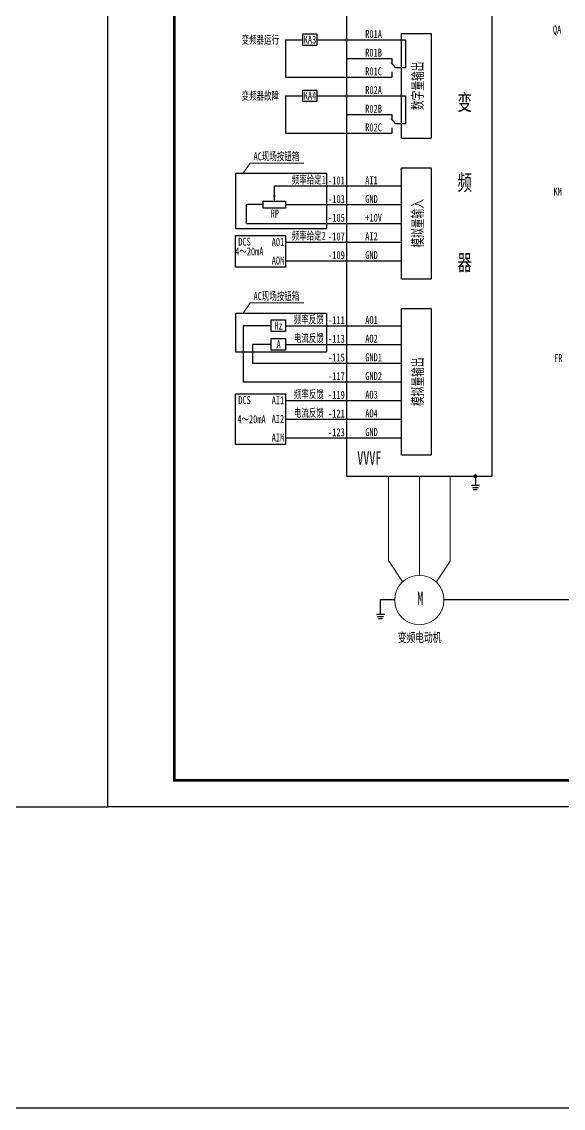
# Model space of a CAD drawing. Header units: millimetres. Extents: x 257344 to 1270023, y 272924 to 540726.
# Drawn here: x 773584 to 793894, y 272924 to 313635 of the extents above; entities that cross this region are included whole.
import ezdxf
from ezdxf.enums import TextEntityAlignment as Align

# ---------------------------------------------------------------- set-up
doc = ezdxf.new("R2010")
doc.units = ezdxf.units.MM
doc.linetypes.add('常规', pattern=[20, 10, 0, 10])
doc.layers.add('_0', color=7, linetype='Continuous', lineweight=25)
doc.layers.add('SW', color=8, linetype='Continuous', lineweight=20)
for name, color, linetype in [('BORDER', 7, 'Continuous'), ('MX', 3, 'Continuous'), ('TEXT', 4, 'Continuous'), ('动力平面导线层', 3, '常规'), ('动力平面设备层', 1, 'Continuous'), ('图框', 7, 'Continuous'), ('照明平面导线层', 3, 'Continuous'), ('照明平面设备层', 1, 'Continuous')]:
    doc.layers.add(name, color=color, linetype=linetype)
doc.styles.add('标准', font='', dxfattribs={"width": 0.667})
doc.styles.get('标准').set_extended_font_data('NSimSun')

msp = doc.modelspace()

# ---------------------------------------------------------------- hatches: boundary and pattern name
msp.add_hatch(color=256).paths.add_polyline_path([(783100.43975, 307130.75592), (783059.55128, 306907.39356), (783018.66281, 307130.75592)])

# ---------------------------------------------------------------- linework, layer by layer
msp.add_line((782010.6713, 306080.94167), (782010.6713, 306780.94167))
at = {"color": 3}
msp.add_line((766808.79781, 284214.48919), (776808.79781, 284214.48919), dxfattribs=at)
msp.add_lwpolyline([(267543.57835, 342923.7246), (1270023.47933, 342923.7246), (1270023.47933, 272923.7246), (267543.57835, 272923.7246)], close=True, dxfattribs=at)
msp.add_lwpolyline([(782644.6697, 306653.68458), (782644.6697, 306908.19876), (783474.43286, 306908.19876), (783474.43286, 306653.68458)], close=True)
at = {"color": 7, "linetype": 'ByBlock', "lineweight": 20, "const_width": 75}
msp.add_lwpolyline([(790596.967, 296638.90621, 1), (790596.967, 296563.90621, 1)], format="xyb", close=True, dxfattribs=at)
at = {"layer": '_0', "color": 0, "linetype": 'ByBlock'}
for p, q in [((787831.78496, 313194.85605), (788941.78496, 313194.85605)), ((787831.78496, 309274.50792), (787831.78496, 313194.85605)), ((788941.78496, 313194.85605), (788941.78496, 309274.50792)), ((783474.43286, 312961.13478), (784122.18626, 312961.13478)), ((784653.8788, 312961.13478), (785072.45253, 312961.13478)), ((784653.8788, 312961.13478), (785779.05212, 312961.13478)), ((785779.05212, 312961.13478), (787204.05806, 312961.13478)), ((785779.05212, 312261.13478), (787204.05806, 312261.13478)), ((783474.43286, 311557.01652), (785778.99551, 311557.01652)), ((785779.05212, 311561.13478), (787204.05806, 311561.13478)), ((783474.43286, 310861.13478), (784122.18626, 310861.13478)), ((784653.8788, 310861.13478), (785779.05212, 310861.13478)), ((784653.8788, 310861.13478), (785072.45253, 310861.13478)), ((785779.05212, 310861.13478), (787204.05806, 310861.13478)), ((785779.05212, 310161.13478), (787204.05806, 310161.13478)), ((783474.43286, 309457.01652), (785778.99551, 309457.01652)), ((785779.05212, 309461.13478), (787204.05806, 309461.13478)), ((787831.78496, 309274.50792), (788941.78496, 309274.50792)), ((787831.78496, 308161.7568), (788941.78496, 308161.7568)), ((787831.78496, 304000.12654), (787831.78496, 308161.7568)), ((788941.78496, 308161.7568), (788941.78496, 304000.12654)), ((783059.55128, 307480.94167), (787831.78496, 307480.94167)), ((783474.43286, 306780.94167), (787831.78496, 306780.94167)), ((782010.6713, 306080.94167), (787831.78496, 306080.94167)), ((783474.43286, 305380.94167), (787831.78496, 305380.94167)), ((783474.43286, 304680.94167), (787831.78496, 304680.94167)), ((787831.78496, 304000.12654), (788941.78496, 304000.12654)), ((787831.78496, 302887.37542), (788941.78496, 302887.37542)), ((787831.78496, 297404.27871), (787831.78496, 302887.37542)), ((788941.78496, 302887.37542), (788941.78496, 297404.27871)), ((783474.43286, 302245.82706), (787831.78496, 302245.82706)), ((783474.43286, 301545.82706), (787831.78496, 301545.82706)), ((782241.71861, 300845.82706), (787831.78496, 300845.82706)), ((781891.20775, 300145.82706), (787831.78496, 300145.82706)), ((783474.43286, 299445.82706), (787831.78496, 299445.82706)), ((783474.43286, 298745.82706), (787831.78496, 298745.82706)), ((783474.43286, 298045.82706), (787831.78496, 298045.82706)), ((787831.78496, 297404.27871), (788941.78496, 297404.27871)), ((790596.967, 296601.42263), (790596.967, 296272.37228)), ((787040.90959, 291992.4828), (787573.20363, 291992.4828))]:
    msp.add_line(p, q, dxfattribs=at)
at = {"layer": '_0', "color": 6, "linetype": 'ByBlock', "ltscale": 1500}
for p, q in [((781595.93215, 307956.10798), (781595.93215, 305881.44898)), ((781595.93215, 307956.10798), (785014.59564, 307956.10798)), ((785014.59564, 307956.10798), (785014.59564, 305881.44898)), ((781595.93215, 305881.44898), (785014.59564, 305881.44898)), ((781595.93215, 302720.99337), (781595.93215, 301267.01075)), ((781595.93215, 302720.99337), (785014.59564, 302720.99337)), ((785014.59564, 302720.99337), (785014.59564, 301267.01075)), ((781595.93215, 301267.01075), (785014.59564, 301267.01075)), ((789419.27015, 291992.4828), (794625.26356, 291992.4828))]:
    msp.add_line(p, q, dxfattribs=at)
at = {"layer": '_0', "color": 4, "linetype": 'ByBlock', "ltscale": 10}
for p, q in [((781595.93215, 304434.99997), (781595.93215, 305626.88337)), ((781595.93215, 305626.88337), (783474.43286, 305626.88337)), ((783474.43286, 305626.88337), (783474.43286, 304434.99997)), ((783474.43286, 304434.99997), (781595.93215, 304434.99997)), ((781595.93215, 299691.76876), (783474.43286, 299691.76876)), ((781595.93215, 297799.88537), (781595.93215, 299691.76876)), ((783474.43286, 299691.76876), (783474.43286, 297799.88537)), ((783474.43286, 297799.88537), (781595.93215, 297799.88537))]:
    msp.add_line(p, q, dxfattribs=at)
at = {"layer": '_0', "linetype": 'ByBlock'}
msp.add_line((787040.90959, 291440.0989), (787040.90959, 291992.4828), dxfattribs=at)
at = {"layer": 'BORDER'}
for p, q in [((783059.55128, 306908.19876), (783059.55128, 307480.94167)), ((782644.6697, 306780.94167), (782010.6713, 306780.94167))]:
    msp.add_line(p, q, dxfattribs=at)
at = {"layer": 'BORDER', "linetype": 'ByBlock'}
for p, q in [((782942.74032, 302245.82706), (781891.20775, 302245.82706)), ((781891.20775, 302245.82706), (781891.20775, 300145.82706)), ((782241.71861, 301545.82706), (782241.71861, 300845.82706)), ((782942.74032, 301545.82706), (782241.71861, 301545.82706))]:
    msp.add_line(p, q, dxfattribs=at)
for points in [[(784122.18626, 313176.61154), (784653.8788, 313176.61154), (784653.8788, 312745.65803), (784122.18626, 312745.65803)], [(784122.18626, 311076.61154), (784653.8788, 311076.61154), (784653.8788, 310645.65803), (784122.18626, 310645.65803)], [(782942.74032, 302461.30382), (783474.43286, 302461.30382), (783474.43286, 302030.35031), (782942.74032, 302030.35031)], [(782942.74032, 301761.30382), (783474.43286, 301761.30382), (783474.43286, 301330.35031), (782942.74032, 301330.35031)]]:
    msp.add_lwpolyline(points, close=True, dxfattribs=at)
at = {"layer": 'MX', "color": 7, "linetype": 'ByBlock', "lineweight": 20}
for p, q in [((787340.5165, 296610.27771), (787340.5165, 293445.15563)), ((788495.3821, 296601.42263), (788495.3821, 292890.39485)), ((789650.2477, 296601.42263), (789650.2477, 293427.28994)), ((787340.5165, 293445.15563), (787872.66466, 292638.39721)), ((789650.2477, 293427.28994), (789129.88397, 292638.39721))]:
    msp.add_line(p, q, dxfattribs=at)
msp.add_circle((788495.74303, 291966.50244), 923.89248, dxfattribs=at)
at = {"layer": 'TEXT', "color": 7, "linetype": 'ByBlock', "ltscale": 100}
msp.add_line((785779.05212, 296601.42263), (785779.05212, 318571.18895), dxfattribs=at)
at = {"layer": '动力平面导线层', "color": 0, "linetype": 'ByBlock'}
for p, q in [((783474.43286, 312961.13478), (783474.43286, 311557.01652)), ((783474.43286, 310861.13478), (783474.43286, 309457.01652))]:
    msp.add_line(p, q, dxfattribs=at)
at = {"layer": '动力平面设备层', "color": 0, "linetype": 'ByBlock', "lineweight": -3, "ltscale": 100}
for p, q in [((791211.71208, 318571.18895), (791211.71208, 296601.42263)), ((787204.05806, 312961.13478), (787972.68787, 312961.13478)), ((787972.68787, 312961.13478), (787972.68787, 311911.13478)), ((787204.05806, 312261.13478), (787475.63794, 312261.13478)), ((787475.63794, 312067.34795), (787475.63794, 312261.13478)), ((787614.07775, 311911.13478), (787440.32318, 312106.97916)), ((787972.68787, 311911.13478), (787614.07775, 311911.13478)), ((787204.05806, 311561.13478), (787475.63794, 311561.13478)), ((787475.63794, 311561.13478), (787475.63794, 311754.92161)), ((787204.05806, 310861.13478), (787972.68787, 310861.13478)), ((787972.68787, 310861.13478), (787972.68787, 309811.13478)), ((787204.05806, 310161.13478), (787475.63794, 310161.13478)), ((787614.07775, 309811.13478), (787440.32318, 310006.97916)), ((787475.63794, 309967.34795), (787475.63794, 310161.13478)), ((787204.05806, 309461.13478), (787475.63794, 309461.13478)), ((787475.63794, 309461.13478), (787475.63794, 309654.92161)), ((787972.68787, 309811.13478), (787614.07775, 309811.13478)), ((791211.71208, 296601.42263), (785779.05212, 296601.42263)), ((790442.19541, 296272.37228), (790751.73859, 296272.37228)), ((790483.9053, 296188.15781), (790710.0287, 296188.15781)), ((790525.61519, 296103.94333), (790668.31881, 296103.94333)), ((786886.13799, 291440.0989), (787195.68118, 291440.0989)), ((786927.84788, 291355.88443), (787153.97129, 291355.88443)), ((786969.55778, 291271.66995), (787112.2614, 291271.66995))]:
    msp.add_line(p, q, dxfattribs=at)
at = {"layer": '图框', "linetype": 'Continuous', "lineweight": 100, "const_width": 100}
msp.add_lwpolyline([(779308.79781, 285214.48919), (835208.79781, 285214.48919), (835208.79781, 325214.48919), (779308.79781, 325214.48919)], close=True, dxfattribs=at)
at = {"layer": '照明平面导线层', "color": 6, "linetype": 'ByBlock', "lineweight": 20}
for p, q in [((782152.27501, 308341.45119), (781887.39474, 307956.10798)), ((782149.69099, 308341.45119), (784168.32957, 308341.45119)), ((782152.27501, 303106.33658), (781887.39474, 302720.99337)), ((782149.69099, 303106.33658), (784168.32957, 303106.33658))]:
    msp.add_line(p, q, dxfattribs=at)
at = {"layer": '照明平面设备层', "color": 0, "lineweight": -3, "ltscale": 100}
msp.add_lwpolyline([(776808.79781, 326214.48919), (836208.79781, 326214.48919), (836208.79781, 284214.48919), (776808.79781, 284214.48919)], close=True, dxfattribs=at)

# ---------------------------------------------------------------- texts
at = {"layer": 'SW', "color": 4, "linetype": 'ByBlock', "lineweight": 25, "style": '标准', "width": 0.667}
msp.add_text('变频电动机', height=350, dxfattribs=at).set_placement((788507.15215, 290390.05759), align=Align.CENTER)
at = {"layer": 'TEXT', "color": 7, "linetype": 'ByBlock', "ltscale": 100, "style": '标准', "width": 0.667}
for s, height, p in [('QA', 300, (793662.46314, 313191.81189)), ('KA3', 300, (784394.21821, 312816.36112)), ('KA4', 300, (784394.21821, 310716.36112)), ('变', 600, (790194.93494, 310315.2508)), ('频率给定1', 300, (784351.93266, 307565.48069)), ('频', 600, (790194.93494, 307315.2508)), ('KM', 300, (793682.79364, 307123.30142)), ('频率给定2', 300, (784351.93266, 305465.48069)), ('器', 600, (790194.93494, 304315.2508)), ('频率反馈', 300, (784351.93266, 302330.36608)), ('电流反馈', 300, (784351.93266, 301630.36608)), ('FR', 300, (793707.15814, 300883.58932)), ('频率反馈', 300, (784351.93266, 299530.36608)), ('电流反馈', 300, (784351.93266, 298830.36608)), ('M', 500, (788528.48044, 291779.29135))]:
    msp.add_text(s, height=height, dxfattribs=at).set_placement(p, align=Align.CENTER)
for s, p in [('变频器运行', (783233.63636, 312809.36936)), ('变频器故障', (783233.63636, 310709.36936)), ('A01', (783428.8653, 305237.62855)), ('AOM', (783428.8653, 304537.62855)), ('AI1', (783428.8653, 299302.51394)), ('AI2', (783428.8653, 298602.51394)), ('AIM', (783428.8653, 297902.51394))]:
    msp.add_text(s, height=300, dxfattribs=at).set_placement(p, align=Align.RIGHT)
for s, p in [('R01A', (786466.76033, 313025.72015)), ('R01B', (786466.76033, 312325.72015)), ('R01C', (786466.76033, 311625.72015)), ('R02A', (786466.76033, 310925.72015)), ('R02B', (786466.76033, 310225.72015)), ('R02C', (786466.76033, 309525.72015)), ('AI1', (786466.76033, 307545.52704)), ('GND', (786466.76033, 306845.52704)), ('+10V', (786466.76033, 306145.52704)), ('AI2', (786466.76033, 305445.52704)), ('GND', (786466.76033, 304745.52704)), ('AO1', (786466.76033, 302310.41243)), ('Hz', (783060.58082, 302101.05341)), ('A', (783139.82971, 301401.05341)), ('AO2', (786466.76033, 301610.41243)), ('GND1', (786466.76033, 300910.41243)), ('GND2', (786466.76033, 300210.41243)), ('AO3', (786466.76033, 299510.41243)), ('AO4', (786466.76033, 298810.41243)), ('GND', (786466.76033, 298110.41243))]:
    msp.add_text(s, height=300, dxfattribs=at).set_placement(p)
at = {"layer": 'TEXT', "color": 0, "linetype": 'ByBlock', "ltscale": 100, "style": '标准', "width": 0.667}
for s, p in [('数字量输出', (788630.08445, 311234.68198)), ('模拟量输入', (788630.08445, 306080.94167)), ('模拟量输出', (788630.08445, 300145.82706))]:
    msp.add_text(s, height=400, rotation=90, dxfattribs=at).set_placement(p, align=Align.CENTER)
at = {"layer": 'TEXT', "color": 6, "linetype": 'ByBlock', "ltscale": 100, "style": '标准', "width": 0.667}
for p in [(783135.80462, 308442.90621), (783135.80462, 303207.7916)]:
    msp.add_text('AC现场按钮箱', height=300, dxfattribs=at).set_placement(p, align=Align.CENTER)
at = {"layer": 'TEXT', "color": 2, "linetype": 'ByBlock', "ltscale": 100, "style": '标准', "width": 0.667}
for s, p in [('-101', (785700.01641, 307540.37536)), ('-103', (785700.01641, 306840.37536)), ('-105', (785700.01641, 306140.37536)), ('-107', (785700.01641, 305440.37536)), ('-109', (785700.01641, 304740.37536)), ('-111', (785700.01641, 302305.26076)), ('-113', (785700.01641, 301605.26076)), ('-115', (785700.01641, 300905.26076)), ('-117', (785700.01641, 300205.26076)), ('-119', (785700.01641, 299505.26076)), ('-121', (785700.01641, 298805.26076)), ('-123', (785700.01641, 298105.26076))]:
    msp.add_text(s, height=300, dxfattribs=at).set_placement(p, align=Align.RIGHT)
at = {"layer": 'TEXT', "color": 7, "ltscale": 100, "style": '标准', "width": 0.667}
msp.add_text('RP', height=300, dxfattribs=at).set_placement((782919.60065, 306299.00566))
at = {"layer": 'TEXT', "color": 4, "linetype": 'ByBlock', "ltscale": 100, "style": '标准', "width": 0.667}
for p in [(781703.39297, 305245.06519), (781703.39297, 299309.95059)]:
    msp.add_text('DCS', height=300, dxfattribs=at).set_placement(p)
at = {"layer": 'TEXT', "color": 7, "linetype": 'ByBlock', "ltscale": 100, "style": '标准', "width": 0.667}
for p in [(782118.70023, 305025.72829), (782200.44958, 298739.35549)]:
    msp.add_text('4～20mA', height=300, dxfattribs=at).set_placement(p, align=Align.MIDDLE)
at = {"layer": 'TEXT', "color": 0, "linetype": 'ByBlock', "ltscale": 100, "style": '标准', "width": 0.667}
msp.add_text('VVVF', height=500, dxfattribs=at).set_placement((786167.51571, 297040.92263))

doc.saveas('drawing.dxf')
